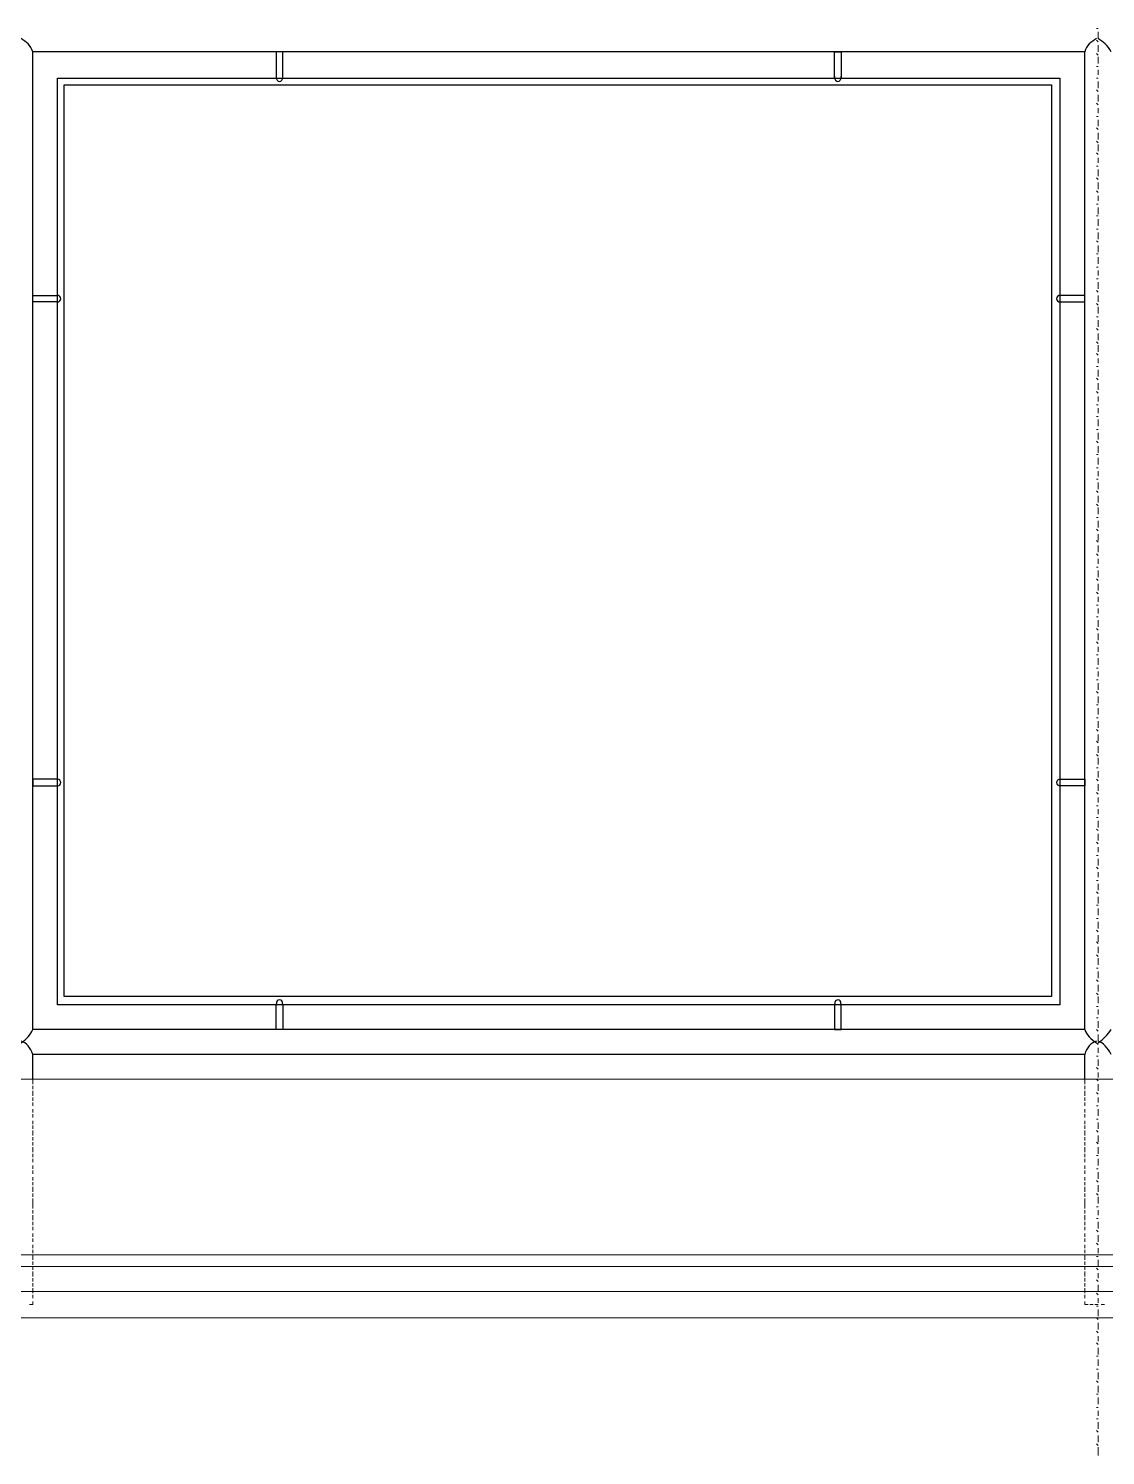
# Model space of a CAD drawing. Header units: millimetres. Extents: x 2928 to 3112, y 1220 to 1280.
# Drawn here: x 3089.367 to 3091.517, y 1234.054 to 1236.903 of the extents above; entities that cross this region are included whole.
import ezdxf

# ---------------------------------------------------------------- set-up
doc = ezdxf.new("R2010")
doc.units = ezdxf.units.MM

msp = doc.modelspace()

# ---------------------------------------------------------------- linework, layer by layer
at = {"color": 252, "linetype": 'Continuous', "lineweight": 5, "true_color": 0x989898}
for points in [[(3091.50259, 1236.90256), (3091.49928, 1236.90256), (3091.49928, 1236.90256)], [(3091.50259, 1236.8761), (3091.49928, 1236.8794), (3091.49928, 1236.8794)], [(3091.50259, 1236.88271), (3091.50259, 1236.89594), (3091.50259, 1236.89594)], [(3091.50259, 1236.84963), (3091.49928, 1236.85294), (3091.49928, 1236.85294)], [(3091.50259, 1236.85625), (3091.50259, 1236.86948), (3091.50259, 1236.86948)], [(3091.50259, 1236.83309), (3091.50259, 1236.84632), (3091.50259, 1236.84632)], [(3091.50259, 1236.82648), (3091.49928, 1236.82648), (3091.49928, 1236.82648)], [(3091.50259, 1236.80994), (3091.50259, 1236.81986), (3091.50259, 1236.81986)], [(3091.50259, 1236.80332), (3091.49928, 1236.80332), (3091.49928, 1236.80332)], [(3091.50259, 1236.78347), (3091.50259, 1236.7967), (3091.50259, 1236.7967)], [(3091.50259, 1236.77686), (3091.49928, 1236.78016), (3091.49928, 1236.78016)], [(3091.50259, 1236.75701), (3091.50259, 1236.77024), (3091.50259, 1236.77024)], [(3091.50259, 1236.75039), (3091.49928, 1236.7537), (3091.49928, 1236.7537)], [(3091.50259, 1236.73385), (3091.50259, 1236.74378), (3091.50259, 1236.74378)], [(3091.50259, 1236.72724), (3091.49928, 1236.72724), (3091.49928, 1236.72724)], [(3091.50259, 1236.70077), (3091.49928, 1236.70408), (3091.49928, 1236.70408)], [(3091.50259, 1236.70739), (3091.50259, 1236.72062), (3091.50259, 1236.72062)], [(3091.50259, 1236.67431), (3091.49928, 1236.67762), (3091.49928, 1236.67762)], [(3091.50259, 1236.68092), (3091.50259, 1236.69416), (3091.50259, 1236.69416)], [(3091.50259, 1236.65115), (3091.49928, 1236.65446), (3091.49928, 1236.65446)], [(3091.50259, 1236.65777), (3091.50259, 1236.671), (3091.50259, 1236.671)], [(3091.50259, 1236.628), (3091.49928, 1236.628), (3091.49928, 1236.628)], [(3091.50259, 1236.63461), (3091.50259, 1236.64454), (3091.50259, 1236.64454)], [(3091.50259, 1236.60815), (3091.50259, 1236.62138), (3091.50259, 1236.62138)], [(3091.50259, 1236.60153), (3091.49928, 1236.60484), (3091.49928, 1236.60484)], [(3091.50259, 1236.58169), (3091.50259, 1236.59492), (3091.50259, 1236.59492)], [(3091.50259, 1236.57507), (3091.49928, 1236.57838), (3091.49928, 1236.57838)], [(3091.50259, 1236.55853), (3091.50259, 1236.56845), (3091.50259, 1236.56845)], [(3091.50259, 1236.55191), (3091.49928, 1236.55191), (3091.49928, 1236.55191)], [(3091.50259, 1236.53207), (3091.50259, 1236.5453), (3091.50259, 1236.5453)], [(3091.50259, 1236.52876), (3091.49928, 1236.52876), (3091.49928, 1236.52876)], [(3091.50259, 1236.50891), (3091.50259, 1236.52214), (3091.50259, 1236.52214)], [(3091.50259, 1236.50229), (3091.49928, 1236.50229), (3091.49928, 1236.50229)], [(3091.50259, 1236.47583), (3091.49928, 1236.47914), (3091.49928, 1236.47914)], [(3091.50259, 1236.48245), (3091.50259, 1236.49568), (3091.50259, 1236.49568)], [(3091.50259, 1236.45267), (3091.49928, 1236.45267), (3091.49928, 1236.45267)], [(3091.50259, 1236.45598), (3091.50259, 1236.46921), (3091.50259, 1236.46921)], [(3091.50259, 1236.42621), (3091.49928, 1236.42621), (3091.49928, 1236.42621)], [(3091.50259, 1236.43283), (3091.50259, 1236.44606), (3091.50259, 1236.44606)], [(3091.50259, 1236.40967), (3091.50259, 1236.41959), (3091.50259, 1236.41959)], [(3091.50259, 1236.40305), (3091.49928, 1236.40305), (3091.49928, 1236.40305)], [(3091.50259, 1236.38321), (3091.50259, 1236.39644), (3091.50259, 1236.39644)], [(3091.50259, 1236.37659), (3091.49928, 1236.3799), (3091.49928, 1236.3799)], [(3091.50259, 1236.35674), (3091.50259, 1236.36997), (3091.50259, 1236.36997)], [(3091.50259, 1236.35013), (3091.49928, 1236.35343), (3091.49928, 1236.35343)], [(3091.50259, 1236.33359), (3091.50259, 1236.34682), (3091.50259, 1236.34682)], [(3091.50259, 1236.32697), (3091.49928, 1236.32697), (3091.49928, 1236.32697)], [(3091.50259, 1236.30712), (3091.50259, 1236.32036), (3091.50259, 1236.32036)], [(3091.50259, 1236.30051), (3091.49928, 1236.30382), (3091.49928, 1236.30382)], [(3091.50259, 1236.27404), (3091.49928, 1236.27735), (3091.49928, 1236.27735)], [(3091.50259, 1236.28066), (3091.50259, 1236.29389), (3091.50259, 1236.29389)], [(3091.50259, 1236.25089), (3091.49928, 1236.2542), (3091.49928, 1236.2542)], [(3091.50259, 1236.2575), (3091.50259, 1236.27074), (3091.50259, 1236.27074)], [(3091.50259, 1236.22773), (3091.49928, 1236.22773), (3091.49928, 1236.22773)], [(3091.50259, 1236.23435), (3091.50259, 1236.24427), (3091.50259, 1236.24427)], [(3091.50259, 1236.20788), (3091.50259, 1236.22112), (3091.50259, 1236.22112)], [(3091.50259, 1236.20127), (3091.49928, 1236.20458), (3091.49928, 1236.20458)], [(3091.50259, 1236.18142), (3091.50259, 1236.19465), (3091.50259, 1236.19465)], [(3091.50259, 1236.1748), (3091.49928, 1236.17811), (3091.49928, 1236.17811)], [(3091.50259, 1236.15826), (3091.50259, 1236.16819), (3091.50259, 1236.16819)], [(3091.50259, 1236.15165), (3091.49928, 1236.15165), (3091.49928, 1236.15165)], [(3091.50259, 1236.13511), (3091.50259, 1236.14503), (3091.50259, 1236.14503)], [(3091.50259, 1236.12849), (3091.49928, 1236.12849), (3091.49928, 1236.12849)], [(3091.50259, 1236.10864), (3091.50259, 1236.12188), (3091.50259, 1236.12188)], [(3091.50259, 1236.10203), (3091.49928, 1236.10203), (3091.49928, 1236.10203)], [(3091.50259, 1236.07556), (3091.49928, 1236.07887), (3091.49928, 1236.07887)], [(3091.50259, 1236.08218), (3091.50259, 1236.09541), (3091.50259, 1236.09541)], [(3091.50259, 1236.05241), (3091.49928, 1236.05241), (3091.49928, 1236.05241)], [(3091.50259, 1236.05572), (3091.50259, 1236.06895), (3091.50259, 1236.06895)], [(3091.50259, 1236.02595), (3091.49928, 1236.02595), (3091.49928, 1236.02595)], [(3091.50259, 1236.03256), (3091.50259, 1236.04579), (3091.50259, 1236.04579)], [(3091.50259, 1236.00279), (3091.49928, 1236.00279), (3091.49928, 1236.00279)], [(3091.50259, 1236.00941), (3091.50259, 1236.01933), (3091.50259, 1236.01933)], [(3091.50259, 1235.98294), (3091.50259, 1235.99617), (3091.50259, 1235.99617)], [(3091.50259, 1235.97633), (3091.49928, 1235.97963), (3091.49928, 1235.97963)], [(3091.50259, 1235.95648), (3091.50259, 1235.96971), (3091.50259, 1235.96971)], [(3091.50259, 1235.94986), (3091.49928, 1235.95317), (3091.49928, 1235.95317)], [(3091.50259, 1235.93332), (3091.50259, 1235.94655), (3091.50259, 1235.94655)], [(3091.50259, 1235.92671), (3091.49928, 1235.92671), (3091.49928, 1235.92671)], [(3091.50259, 1235.90686), (3091.50259, 1235.92009), (3091.50259, 1235.92009)], [(3091.50259, 1235.90024), (3091.49928, 1235.90355), (3091.49928, 1235.90355)], [(3091.50259, 1235.87709), (3091.49928, 1235.88039), (3091.49928, 1235.88039)], [(3091.50259, 1235.88039), (3091.50259, 1235.89363), (3091.50259, 1235.89363)], [(3091.50259, 1235.85062), (3091.49928, 1235.85393), (3091.49928, 1235.85393)], [(3091.50259, 1235.85724), (3091.50259, 1235.87047), (3091.50259, 1235.87047)], [(3091.50259, 1235.82747), (3091.49928, 1235.82747), (3091.49928, 1235.82747)], [(3091.50259, 1235.83408), (3091.50259, 1235.84401), (3091.50259, 1235.84401)], [(3091.50259, 1235.80762), (3091.50259, 1235.82085), (3091.50259, 1235.82085)], [(3091.50259, 1235.801), (3091.49928, 1235.80431), (3091.49928, 1235.80431)], [(3091.50259, 1235.78116), (3091.50259, 1235.79439), (3091.50259, 1235.79439)], [(3091.50259, 1235.77454), (3091.49928, 1235.77785), (3091.49928, 1235.77785)], [(3091.50259, 1235.758), (3091.50259, 1235.76792), (3091.50259, 1235.76792)], [(3091.50259, 1235.75138), (3091.49928, 1235.75138), (3091.49928, 1235.75138)], [(3091.50259, 1235.73484), (3091.50259, 1235.74477), (3091.50259, 1235.74477)], [(3091.50259, 1235.72823), (3091.49928, 1235.72823), (3091.49928, 1235.72823)], [(3091.50259, 1235.70838), (3091.50259, 1235.72161), (3091.50259, 1235.72161)], [(3091.50259, 1235.70176), (3091.49928, 1235.70507), (3091.49928, 1235.70507)], [(3091.50259, 1235.6753), (3091.49928, 1235.67861), (3091.49928, 1235.67861)], [(3091.50259, 1235.68192), (3091.50259, 1235.69515), (3091.50259, 1235.69515)], [(3091.50259, 1235.65214), (3091.49928, 1235.65214), (3091.49928, 1235.65214)], [(3091.50259, 1235.65876), (3091.50259, 1235.66868), (3091.50259, 1235.66868)], [(3091.50259, 1235.62568), (3091.49928, 1235.62568), (3091.49928, 1235.62568)], [(3091.50259, 1235.6323), (3091.50259, 1235.64553), (3091.50259, 1235.64553)], [(3091.50259, 1235.60252), (3091.49928, 1235.60252), (3091.49928, 1235.60252)], [(3091.50259, 1235.60914), (3091.50259, 1235.61906), (3091.50259, 1235.61906)], [(3091.50259, 1235.58268), (3091.50259, 1235.59591), (3091.50259, 1235.59591)], [(3091.50259, 1235.57606), (3091.49928, 1235.57937), (3091.49928, 1235.57937)], [(3091.50259, 1235.55621), (3091.50259, 1235.56944), (3091.50259, 1235.56944)], [(3091.50259, 1235.5529), (3091.49928, 1235.5529), (3091.49928, 1235.5529)], [(3091.50259, 1235.53306), (3091.50259, 1235.54629), (3091.50259, 1235.54629)], [(3091.50259, 1235.52644), (3091.49928, 1235.52644), (3091.49928, 1235.52644)], [(3091.50259, 1235.50659), (3091.50259, 1235.51982), (3091.50259, 1235.51982)], [(3091.50259, 1235.49998), (3091.49928, 1235.50328), (3091.49928, 1235.50328)], [(3091.50259, 1235.47682), (3091.49928, 1235.48013), (3091.49928, 1235.48013)], [(3091.50259, 1235.48013), (3091.50259, 1235.49336), (3091.50259, 1235.49336)], [(3091.50259, 1235.45036), (3091.49928, 1235.45367), (3091.49928, 1235.45367)], [(3091.50259, 1235.45697), (3091.50259, 1235.47021), (3091.50259, 1235.47021)], [(3091.50259, 1235.4272), (3091.49928, 1235.4272), (3091.49928, 1235.4272)], [(3091.50259, 1235.43382), (3091.50259, 1235.44705), (3091.50259, 1235.44705)], [(3091.50259, 1235.40074), (3091.49928, 1235.40405), (3091.49928, 1235.40405)], [(3091.50259, 1235.40735), (3091.50259, 1235.42059), (3091.50259, 1235.42059)], [(3091.50259, 1235.38089), (3091.50259, 1235.39412), (3091.50259, 1235.39412)], [(3091.50259, 1235.37427), (3091.49928, 1235.37758), (3091.49928, 1235.37758)], [(3091.50259, 1235.35773), (3091.50259, 1235.36766), (3091.50259, 1235.36766)], [(3091.50259, 1235.35112), (3091.49928, 1235.35112), (3091.49928, 1235.35112)], [(3091.50259, 1235.33458), (3091.50259, 1235.3445), (3091.50259, 1235.3445)], [(3091.50259, 1235.32796), (3091.49928, 1235.32796), (3091.49928, 1235.32796)], [(3091.50259, 1235.30811), (3091.50259, 1235.32135), (3091.50259, 1235.32135)], [(3091.50259, 1235.3015), (3091.49928, 1235.30481), (3091.49928, 1235.30481)], [(3091.50259, 1235.28165), (3091.50259, 1235.29488), (3091.50259, 1235.29488)], [(3091.50259, 1235.27503), (3091.49928, 1235.27834), (3091.49928, 1235.27834)], [(3091.50259, 1235.25188), (3091.49928, 1235.25188), (3091.49928, 1235.25188)], [(3091.50259, 1235.25849), (3091.50259, 1235.26842), (3091.50259, 1235.26842)], [(3091.50259, 1235.22541), (3091.49928, 1235.22872), (3091.49928, 1235.22872)], [(3091.50259, 1235.23203), (3091.50259, 1235.24526), (3091.50259, 1235.24526)], [(3091.50259, 1235.20226), (3091.49928, 1235.20226), (3091.49928, 1235.20226)], [(3091.50259, 1235.20888), (3091.50259, 1235.2188), (3091.50259, 1235.2188)], [(3091.50259, 1235.18241), (3091.50259, 1235.19564), (3091.50259, 1235.19564)], [(3091.50259, 1235.1758), (3091.49928, 1235.1791), (3091.49928, 1235.1791)], [(3091.50259, 1235.15595), (3091.50259, 1235.16918), (3091.50259, 1235.16918)], [(3091.50259, 1235.15264), (3091.49928, 1235.15264), (3091.49928, 1235.15264)], [(3091.50259, 1235.13279), (3091.50259, 1235.14602), (3091.50259, 1235.14602)], [(3091.50259, 1235.12618), (3091.49928, 1235.12618), (3091.49928, 1235.12618)], [(3091.50259, 1235.10633), (3091.50259, 1235.11956), (3091.50259, 1235.11956)], [(3091.50259, 1235.09971), (3091.49928, 1235.10302), (3091.49928, 1235.10302)], [(3091.50259, 1235.07656), (3091.49928, 1235.07986), (3091.49928, 1235.07986)], [(3091.50259, 1235.07986), (3091.50259, 1235.0931), (3091.50259, 1235.0931)], [(3091.50259, 1235.05009), (3091.49928, 1235.0534), (3091.49928, 1235.0534)], [(3091.50259, 1235.05671), (3091.50259, 1235.06994), (3091.50259, 1235.06994)], [(3091.50259, 1235.02694), (3091.49928, 1235.02694), (3091.49928, 1235.02694)], [(3091.50259, 1235.03355), (3091.50259, 1235.04678), (3091.50259, 1235.04678)], [(3091.50259, 1235.00047), (3091.49928, 1235.00378), (3091.49928, 1235.00378)], [(3091.50259, 1235.00709), (3091.50259, 1235.02032), (3091.50259, 1235.02032)], [(3091.50259, 1234.97401), (3091.49928, 1234.97732), (3091.49928, 1234.97732)], [(3091.50259, 1234.98062), (3091.50259, 1234.99386), (3091.50259, 1234.99386)], [(3091.50259, 1234.95747), (3091.50259, 1234.9707), (3091.50259, 1234.9707)], [(3091.50259, 1234.95085), (3091.49928, 1234.95085), (3091.49928, 1234.95085)], [(3091.50259, 1234.93431), (3091.50259, 1234.94424), (3091.50259, 1234.94424)], [(3091.50259, 1234.9277), (3091.49928, 1234.9277), (3091.49928, 1234.9277)], [(3091.50259, 1234.90785), (3091.50259, 1234.92108), (3091.50259, 1234.92108)], [(3091.50259, 1234.90123), (3091.49928, 1234.90454), (3091.49928, 1234.90454)], [(3091.50259, 1234.88139), (3091.50259, 1234.89462), (3091.50259, 1234.89462)], [(3091.50259, 1234.87477), (3091.49928, 1234.87808), (3091.49928, 1234.87808)], [(3091.50259, 1234.85823), (3091.50259, 1234.86815), (3091.50259, 1234.86815)], [(3091.50259, 1234.85161), (3091.49928, 1234.85161), (3091.49928, 1234.85161)], [(3091.50259, 1234.82515), (3091.49928, 1234.82846), (3091.49928, 1234.82846)], [(3091.50259, 1234.83177), (3091.50259, 1234.845), (3091.50259, 1234.845)], [(3089.37556, 1234.79538), (3089.37556, 1234.8053), (3089.37556, 1234.8053)], [(3091.47612, 1234.79538), (3091.47612, 1234.8053), (3091.47612, 1234.8053)], [(3091.50259, 1234.80199), (3091.49928, 1234.8053), (3091.49928, 1234.8053)], [(3091.50259, 1234.80861), (3091.50259, 1234.81853), (3091.50259, 1234.81853)], [(3091.50259, 1234.78215), (3091.50259, 1234.79538), (3091.50259, 1234.79538)], [(3089.37556, 1234.78545), (3089.37556, 1234.79207), (3089.37556, 1234.79207)], [(3089.37556, 1234.77222), (3089.37556, 1234.78215), (3089.37556, 1234.78215)], [(3089.37556, 1234.7623), (3089.37556, 1234.76891), (3089.37556, 1234.76891)], [(3091.47612, 1234.78545), (3091.47612, 1234.79207), (3091.47612, 1234.79207)], [(3091.47612, 1234.77222), (3091.47612, 1234.78215), (3091.47612, 1234.78215)], [(3091.47612, 1234.7623), (3091.47612, 1234.76891), (3091.47612, 1234.76891)], [(3091.50259, 1234.77553), (3091.49928, 1234.77884), (3091.49928, 1234.77884)], [(3091.50259, 1234.75899), (3091.50259, 1234.76891), (3091.50259, 1234.76891)], [(3089.37556, 1234.75237), (3089.37556, 1234.75899), (3089.37556, 1234.75899)], [(3089.37556, 1234.73914), (3089.37556, 1234.74576), (3089.37556, 1234.74576)], [(3091.47612, 1234.75237), (3091.47612, 1234.75899), (3091.47612, 1234.75899)], [(3091.47612, 1234.73914), (3091.47612, 1234.74576), (3091.47612, 1234.74576)], [(3091.50259, 1234.75237), (3091.49928, 1234.75237), (3091.49928, 1234.75237)], [(3091.50259, 1234.73253), (3091.50259, 1234.74576), (3091.50259, 1234.74576)], [(3089.37556, 1234.72922), (3089.37556, 1234.73583), (3089.37556, 1234.73583)], [(3089.37556, 1234.71599), (3089.37556, 1234.7226), (3089.37556, 1234.7226)], [(3089.37556, 1234.70606), (3089.37556, 1234.71268), (3089.37556, 1234.71268)], [(3091.47612, 1234.72922), (3091.47612, 1234.73583), (3091.47612, 1234.73583)], [(3091.47612, 1234.71599), (3091.47612, 1234.7226), (3091.47612, 1234.7226)], [(3091.47612, 1234.70606), (3091.47612, 1234.71268), (3091.47612, 1234.71268)], [(3091.50259, 1234.72591), (3091.49928, 1234.72591), (3091.49928, 1234.72591)], [(3091.50259, 1234.70606), (3091.50259, 1234.71929), (3091.50259, 1234.71929)], [(3089.37556, 1234.69283), (3089.37556, 1234.70275), (3089.37556, 1234.70275)], [(3089.37556, 1234.68291), (3089.37556, 1234.68952), (3089.37556, 1234.68952)], [(3091.47612, 1234.69283), (3091.47612, 1234.70275), (3091.47612, 1234.70275)], [(3091.47612, 1234.68291), (3091.47612, 1234.68952), (3091.47612, 1234.68952)], [(3091.50259, 1234.69945), (3091.49928, 1234.70275), (3091.49928, 1234.70275)], [(3091.50259, 1234.6796), (3091.50259, 1234.69283), (3091.50259, 1234.69283)], [(3089.37556, 1234.67298), (3089.37556, 1234.6796), (3089.37556, 1234.6796)], [(3089.37556, 1234.65975), (3089.37556, 1234.66967), (3089.37556, 1234.66967)], [(3089.37556, 1234.64983), (3089.37556, 1234.65644), (3089.37556, 1234.65644)], [(3091.47612, 1234.67298), (3091.47612, 1234.6796), (3091.47612, 1234.6796)], [(3091.47612, 1234.65975), (3091.47612, 1234.66967), (3091.47612, 1234.66967)], [(3091.47612, 1234.64983), (3091.47612, 1234.65644), (3091.47612, 1234.65644)], [(3091.50259, 1234.67629), (3091.49928, 1234.6796), (3091.49928, 1234.6796)], [(3091.50259, 1234.65313), (3091.49928, 1234.65313), (3091.49928, 1234.65313)], [(3091.50259, 1234.65644), (3091.50259, 1234.66967), (3091.50259, 1234.66967)], [(3089.37556, 1234.6399), (3089.37556, 1234.64652), (3089.37556, 1234.64652)], [(3089.37556, 1234.62667), (3089.37556, 1234.63329), (3089.37556, 1234.63329)], [(3091.47612, 1234.6399), (3091.47612, 1234.64652), (3091.47612, 1234.64652)], [(3091.47612, 1234.62667), (3091.47612, 1234.63329), (3091.47612, 1234.63329)], [(3091.50259, 1234.62667), (3091.49928, 1234.62667), (3091.49928, 1234.62667)], [(3091.50259, 1234.63329), (3091.50259, 1234.64652), (3091.50259, 1234.64652)], [(3089.37556, 1234.61675), (3089.37556, 1234.62336), (3089.37556, 1234.62336)], [(3089.37556, 1234.60352), (3089.37556, 1234.61013), (3089.37556, 1234.61013)], [(3089.37556, 1234.59359), (3089.37556, 1234.60021), (3089.37556, 1234.60021)], [(3091.47612, 1234.61675), (3091.47612, 1234.62336), (3091.47612, 1234.62336)], [(3091.47612, 1234.60352), (3091.47612, 1234.61013), (3091.47612, 1234.61013)], [(3091.47612, 1234.59359), (3091.47612, 1234.60021), (3091.47612, 1234.60021)], [(3091.50259, 1234.60021), (3091.49928, 1234.60352), (3091.49928, 1234.60352)], [(3091.50259, 1234.60682), (3091.50259, 1234.62006), (3091.50259, 1234.62006)], [(3089.37556, 1234.58036), (3089.37556, 1234.59028), (3089.37556, 1234.59028)], [(3089.37556, 1234.57044), (3089.37556, 1234.57705), (3089.37556, 1234.57705)], [(3089.37556, 1234.5572), (3089.37556, 1234.56713), (3089.37556, 1234.56713)], [(3091.47612, 1234.58036), (3091.47612, 1234.59028), (3091.47612, 1234.59028)], [(3091.47612, 1234.57044), (3091.47612, 1234.57705), (3091.47612, 1234.57705)], [(3091.47612, 1234.5572), (3091.47612, 1234.56713), (3091.47612, 1234.56713)], [(3091.50259, 1234.57374), (3091.49928, 1234.57705), (3091.49928, 1234.57705)], [(3091.50259, 1234.58036), (3091.50259, 1234.59359), (3091.50259, 1234.59359)], [(3091.50259, 1234.5572), (3091.50259, 1234.57044), (3091.50259, 1234.57044)], [(3089.37556, 1234.54728), (3089.37556, 1234.5572), (3089.37556, 1234.5572)], [(3089.37556, 1234.53736), (3089.37556, 1234.54397), (3089.37556, 1234.54397)], [(3091.47612, 1234.54728), (3091.47612, 1234.5572), (3091.47612, 1234.5572)], [(3091.47612, 1234.53736), (3091.47612, 1234.54397), (3091.47612, 1234.54397)], [(3091.50259, 1234.55059), (3091.49928, 1234.55059), (3091.49928, 1234.55059)], [(3091.50259, 1234.53405), (3091.50259, 1234.54397), (3091.50259, 1234.54397)], [(3089.37556, 1234.52412), (3089.37556, 1234.53405), (3089.37556, 1234.53405)], [(3089.37556, 1234.5142), (3089.37556, 1234.52082), (3089.37556, 1234.52082)], [(3089.37556, 1234.50428), (3089.37556, 1234.51089), (3089.37556, 1234.51089)], [(3091.47612, 1234.52412), (3091.47612, 1234.53405), (3091.47612, 1234.53405)], [(3091.47612, 1234.5142), (3091.47612, 1234.52082), (3091.47612, 1234.52082)], [(3091.47612, 1234.50428), (3091.47612, 1234.51089), (3091.47612, 1234.51089)], [(3091.50259, 1234.52743), (3091.49928, 1234.52743), (3091.49928, 1234.52743)], [(3091.50259, 1234.50758), (3091.50259, 1234.52082), (3091.50259, 1234.52082)], [(3089.37556, 1234.49104), (3089.37556, 1234.49766), (3089.37556, 1234.49766)], [(3089.37556, 1234.48112), (3089.37556, 1234.48774), (3089.37556, 1234.48774)], [(3091.47612, 1234.49104), (3091.47612, 1234.49766), (3091.47612, 1234.49766)], [(3091.47612, 1234.48112), (3091.47612, 1234.48774), (3091.47612, 1234.48774)], [(3091.50259, 1234.50097), (3091.49928, 1234.50428), (3091.49928, 1234.50428)], [(3091.50259, 1234.48112), (3091.50259, 1234.49435), (3091.50259, 1234.49435)], [(3057.2948, 1234.45466), (3097.80098, 1234.45466), (3097.80098, 1234.45466)], [(3089.37556, 1234.46789), (3089.37556, 1234.4745), (3089.37556, 1234.4745)], [(3089.37556, 1234.45796), (3089.37556, 1234.46458), (3089.37556, 1234.46458)], [(3089.37556, 1234.44473), (3089.37556, 1234.45466), (3089.37556, 1234.45466)], [(3091.47612, 1234.46789), (3091.47612, 1234.4745), (3091.47612, 1234.4745)], [(3091.47612, 1234.45796), (3091.47612, 1234.46458), (3091.47612, 1234.46458)], [(3091.47612, 1234.44473), (3091.47612, 1234.45466), (3091.47612, 1234.45466)], [(3091.50259, 1234.4745), (3091.49928, 1234.47781), (3091.49928, 1234.47781)], [(3091.50259, 1234.45796), (3091.50259, 1234.46789), (3091.50259, 1234.46789)], [(3089.37556, 1234.43481), (3089.37556, 1234.44142), (3089.37556, 1234.44142)], [(3089.37556, 1234.42488), (3089.37556, 1234.4315), (3089.37556, 1234.4315)], [(3091.47612, 1234.43481), (3091.47612, 1234.44142), (3091.47612, 1234.44142)], [(3091.47612, 1234.42488), (3091.47612, 1234.4315), (3091.47612, 1234.4315)], [(3091.50259, 1234.45135), (3091.49928, 1234.45135), (3091.49928, 1234.45135)], [(3091.50259, 1234.42488), (3091.49928, 1234.42819), (3091.49928, 1234.42819)], [(3091.50259, 1234.4315), (3091.50259, 1234.44473), (3091.50259, 1234.44473)], [(3089.37556, 1234.41165), (3089.37556, 1234.42158), (3089.37556, 1234.42158)], [(3089.37556, 1234.40173), (3089.37556, 1234.40834), (3089.37556, 1234.40834)], [(3089.37556, 1234.3918), (3089.37556, 1234.39842), (3089.37556, 1234.39842)], [(3091.47612, 1234.41165), (3091.47612, 1234.42158), (3091.47612, 1234.42158)], [(3091.47612, 1234.40173), (3091.47612, 1234.40834), (3091.47612, 1234.40834)], [(3091.47612, 1234.3918), (3091.47612, 1234.39842), (3091.47612, 1234.39842)], [(3091.50259, 1234.40173), (3091.49928, 1234.40504), (3091.49928, 1234.40504)], [(3091.50259, 1234.40834), (3091.50259, 1234.41827), (3091.50259, 1234.41827)], [(3057.2948, 1234.38188), (3097.80098, 1234.38188), (3097.80098, 1234.38188)], [(3089.37556, 1234.37857), (3089.37556, 1234.3885), (3089.37556, 1234.3885)], [(3089.37556, 1234.36865), (3089.37556, 1234.37526), (3089.37556, 1234.37526)], [(3091.47612, 1234.37857), (3091.47612, 1234.3885), (3091.47612, 1234.3885)], [(3091.47612, 1234.36865), (3091.47612, 1234.37526), (3091.47612, 1234.37526)], [(3091.50259, 1234.37526), (3091.49928, 1234.37857), (3091.49928, 1234.37857)], [(3091.50259, 1234.38188), (3091.50259, 1234.39511), (3091.50259, 1234.39511)], [(3091.50259, 1234.35873), (3091.50259, 1234.36865), (3091.50259, 1234.36865)], [(3089.36894, 1234.35542), (3089.37556, 1234.35542), (3089.37556, 1234.36203)], [(3091.48274, 1234.35542), (3091.47612, 1234.35542), (3091.47612, 1234.36203)], [(3091.49266, 1234.35542), (3091.48605, 1234.35542), (3091.48605, 1234.35542)], [(3091.50259, 1234.35542), (3091.49597, 1234.35542), (3091.49597, 1234.35542)], [(3091.50259, 1234.35211), (3091.49928, 1234.35211), (3091.49928, 1234.35211)], [(3091.50259, 1234.33226), (3091.50259, 1234.34549), (3091.50259, 1234.34549)], [(3091.51582, 1234.35542), (3091.5092, 1234.35542), (3091.5092, 1234.35542)], [(3056.81845, 1234.32895), (3098.20124, 1234.32895), (3098.20124, 1234.32895)], [(3091.50259, 1234.32565), (3091.49928, 1234.32895), (3091.49928, 1234.32895)], [(3091.50259, 1234.3058), (3091.50259, 1234.31903), (3091.50259, 1234.31903)], [(3091.50259, 1234.29918), (3091.49928, 1234.30249), (3091.49928, 1234.30249)], [(3091.50259, 1234.28264), (3091.50259, 1234.29257), (3091.50259, 1234.29257)], [(3091.50259, 1234.27603), (3091.49928, 1234.27933), (3091.49928, 1234.27933)], [(3091.50259, 1234.25618), (3091.50259, 1234.26941), (3091.50259, 1234.26941)], [(3091.50259, 1234.25287), (3091.49928, 1234.25287), (3091.49928, 1234.25287)], [(3091.50259, 1234.22641), (3091.49928, 1234.22641), (3091.49928, 1234.22641)], [(3091.50259, 1234.23302), (3091.50259, 1234.24625), (3091.50259, 1234.24625)], [(3091.50259, 1234.19994), (3091.49928, 1234.20325), (3091.49928, 1234.20325)], [(3091.50259, 1234.20656), (3091.50259, 1234.21979), (3091.50259, 1234.21979)], [(3091.50259, 1234.17679), (3091.49928, 1234.17679), (3091.49928, 1234.17679)], [(3091.50259, 1234.18009), (3091.50259, 1234.19333), (3091.50259, 1234.19333)], [(3091.50259, 1234.15694), (3091.50259, 1234.17017), (3091.50259, 1234.17017)], [(3091.50259, 1234.15032), (3091.49928, 1234.15032), (3091.49928, 1234.15032)], [(3091.50259, 1234.13378), (3091.50259, 1234.14371), (3091.50259, 1234.14371)], [(3091.50259, 1234.12717), (3091.49928, 1234.12717), (3091.49928, 1234.12717)], [(3091.50259, 1234.10732), (3091.50259, 1234.12055), (3091.50259, 1234.12055)], [(3091.50259, 1234.1007), (3091.49928, 1234.10401), (3091.49928, 1234.10401)], [(3091.50259, 1234.08085), (3091.50259, 1234.09409), (3091.50259, 1234.09409)], [(3091.50259, 1234.07424), (3091.49928, 1234.07755), (3091.49928, 1234.07755)], [(3091.50259, 1234.05439), (3091.50259, 1234.07093), (3091.50259, 1234.07093)]]:
    msp.add_lwpolyline(points, dxfattribs=at)
at = {"color": 7, "linetype": 'Continuous', "lineweight": -2, "true_color": 0x000007}
for points in [[(3091.47612, 1234.90454), (3091.47612, 1236.85625), (3089.37556, 1236.85625)], [(3089.37556, 1234.90454), (3089.37556, 1236.85625), (3089.37556, 1236.85625)], [(3089.86183, 1236.85625), (3089.86183, 1236.80332), (3089.86183, 1236.80332)], [(3089.87506, 1236.80332), (3089.87506, 1236.85625), (3089.86183, 1236.85625)], [(3090.97662, 1236.80332), (3090.97662, 1236.85625), (3090.98985, 1236.85625)], [(3090.98985, 1236.85625), (3090.98985, 1236.80332), (3090.98985, 1236.80332)], [(3089.37556, 1236.36997), (3089.42518, 1236.36997), (3089.42518, 1236.36997)], [(3089.42518, 1236.35674), (3089.37556, 1236.35674), (3089.37556, 1236.36997)], [(3091.47612, 1236.36997), (3091.4265, 1236.36997), (3091.4265, 1236.36997)], [(3091.4265, 1236.35674), (3091.47612, 1236.35674), (3091.47612, 1236.36997)], [(3089.42518, 1235.40405), (3089.37556, 1235.40405), (3089.37556, 1235.39081)], [(3091.4265, 1235.40405), (3091.47612, 1235.40405), (3091.47612, 1235.39081)], [(3089.37556, 1235.39081), (3089.42518, 1235.39081), (3089.42518, 1235.39081)], [(3091.47612, 1235.39081), (3091.4265, 1235.39081), (3091.4265, 1235.39081)], [(3089.86183, 1234.90454), (3089.86183, 1234.95416), (3089.86183, 1234.95416)], [(3089.87506, 1234.95416), (3089.87506, 1234.90454), (3089.86183, 1234.90454)], [(3090.97662, 1234.95416), (3090.97662, 1234.90454), (3090.98985, 1234.90454)], [(3090.98985, 1234.90454), (3090.98985, 1234.95416), (3090.98985, 1234.95416)], [(3091.47612, 1234.90454), (3089.37556, 1234.90454), (3089.37556, 1234.90454)], [(3091.47612, 1234.85492), (3089.37556, 1234.85492), (3089.37556, 1234.85492)], [(3089.37556, 1234.8053), (3089.37556, 1234.85492), (3089.37556, 1234.85492)], [(3091.47612, 1234.8053), (3091.47612, 1234.85492), (3091.47612, 1234.85492)]]:
    msp.add_lwpolyline(points, dxfattribs=at)
for points in [[(3089.42518, 1236.80332), (3091.4265, 1236.80332), (3091.4265, 1234.95416), (3089.42518, 1234.95416)], [(3091.40996, 1234.9707), (3089.43841, 1234.9707), (3089.43841, 1236.79009), (3091.40996, 1236.79009)]]:
    msp.add_lwpolyline(points, close=True, dxfattribs=at)
at = {"color": 7, "linetype": 'Continuous', "lineweight": 9, "true_color": 0x000007}
for points in [[(3076.77548, 1234.44804), (3076.77548, 1234.8053), (3098.27732, 1234.8053)], [(3097.80098, 1234.4315), (3057.2948, 1234.4315), (3057.2948, 1234.4315)]]:
    msp.add_lwpolyline(points, dxfattribs=at)
at = {"color": 7, "linetype": 'Continuous', "lineweight": -2, "true_color": 0x000007}
for points in [[(3089.37556, 1236.85625), (3089.37225, 1236.86948), (3089.36233, 1236.8761), (3089.3524, 1236.88271)], [(3091.49928, 1236.88271), (3091.48936, 1236.8761), (3091.47943, 1236.86948), (3091.47612, 1236.85625)], [(3091.52905, 1236.85625), (3091.52244, 1236.86948), (3091.51251, 1236.8761), (3091.50259, 1236.88271)], [(3089.3524, 1234.87808), (3089.36233, 1234.88469), (3089.37225, 1234.89462), (3089.37556, 1234.90454)], [(3089.37556, 1234.85492), (3089.37225, 1234.86815), (3089.36233, 1234.87808), (3089.3524, 1234.88139)], [(3091.47612, 1234.90454), (3091.47943, 1234.89462), (3091.48936, 1234.88469), (3091.49928, 1234.87808)], [(3091.49928, 1234.88139), (3091.48936, 1234.87808), (3091.47943, 1234.86815), (3091.47612, 1234.85492)], [(3091.50259, 1234.87808), (3091.51251, 1234.88469), (3091.52244, 1234.89462), (3091.52905, 1234.90454)], [(3091.52905, 1234.85492), (3091.52244, 1234.86815), (3091.51251, 1234.87808), (3091.50259, 1234.88139)]]:
    msp.add_open_spline(points, degree=3, dxfattribs=at)
for points in [[(3089.86183, 1236.80663), (3089.86183, 1236.80001), (3089.86514, 1236.7967), (3089.86845, 1236.7967), (3089.86845, 1236.7967), (3089.87176, 1236.7967), (3089.87506, 1236.80001), (3089.87506, 1236.80663)], [(3090.97662, 1236.80663), (3090.97662, 1236.80001), (3090.97993, 1236.7967), (3090.98324, 1236.7967), (3090.98324, 1236.7967), (3090.98654, 1236.7967), (3090.98985, 1236.80001), (3090.98985, 1236.80663)], [(3089.42518, 1236.35674), (3089.42849, 1236.35674), (3089.43179, 1236.36005), (3089.43179, 1236.36336), (3089.43179, 1236.36336), (3089.43179, 1236.36667), (3089.42849, 1236.36997), (3089.42518, 1236.36997)], [(3091.4265, 1236.36997), (3091.4232, 1236.36997), (3091.41989, 1236.36667), (3091.41989, 1236.36336), (3091.41989, 1236.36336), (3091.41989, 1236.36005), (3091.4232, 1236.35674), (3091.4265, 1236.35674)], [(3089.42518, 1235.39081), (3089.42849, 1235.39081), (3089.43179, 1235.39412), (3089.43179, 1235.39743), (3089.43179, 1235.39743), (3089.43179, 1235.40074), (3089.42849, 1235.40405), (3089.42518, 1235.40405)], [(3091.4265, 1235.40405), (3091.4232, 1235.40405), (3091.41989, 1235.40074), (3091.41989, 1235.39743), (3091.41989, 1235.39743), (3091.41989, 1235.39412), (3091.4232, 1235.39081), (3091.4265, 1235.39081)], [(3089.87506, 1234.95416), (3089.87506, 1234.96078), (3089.87176, 1234.96408), (3089.86845, 1234.96408), (3089.86845, 1234.96408), (3089.86514, 1234.96408), (3089.86183, 1234.96078), (3089.86183, 1234.95416)], [(3090.98985, 1234.95416), (3090.98985, 1234.96078), (3090.98654, 1234.96408), (3090.98324, 1234.96408), (3090.98324, 1234.96408), (3090.97993, 1234.96408), (3090.97662, 1234.96078), (3090.97662, 1234.95416)]]:
    msp.add_open_spline(points, degree=3, knots=[0, 0, 0, 0, 0.125, 0.125, 0.125, 0.125001, 1, 1, 1, 1], dxfattribs=at)

doc.saveas('drawing.dxf')
